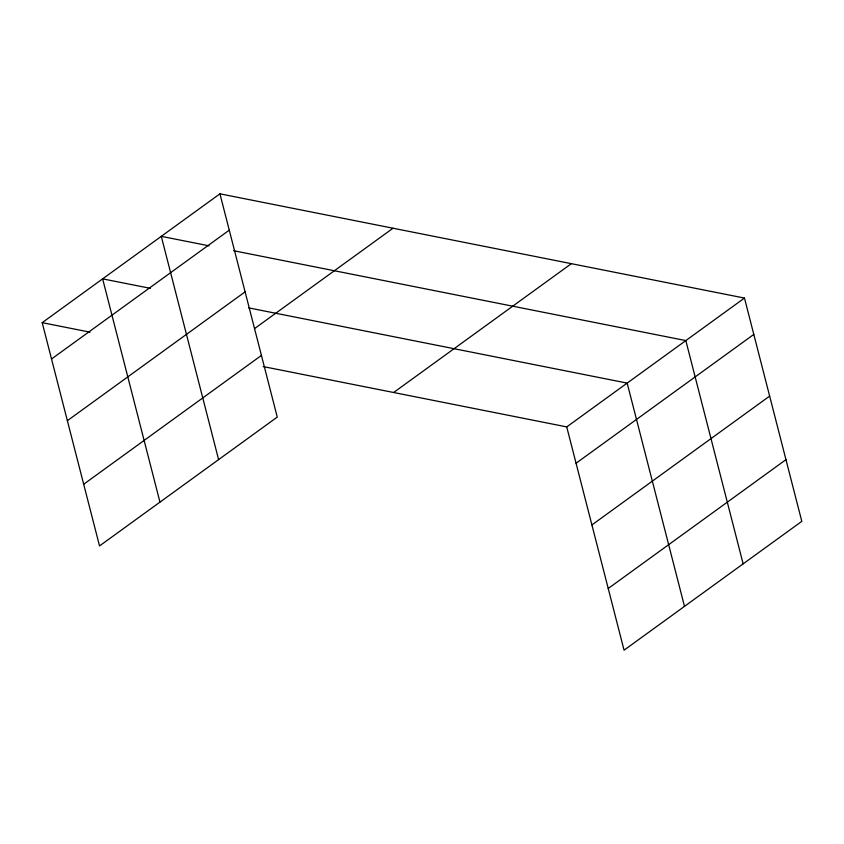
<?xml version="1.0" encoding="UTF-8"?>
<svg xmlns="http://www.w3.org/2000/svg" width="844" height="844" viewBox="0 0 844 844"><rect width="100%" height="100%" fill="white"/><g stroke="black" fill="none" stroke-linecap="round" stroke-linejoin="round"><path stroke-width="1.27" d="M219.936 193.825L277.265 417.094L99.529 545.931L42.2 322.661L219.936 193.825L744.471 298.069L801.8 521.339L624.064 650.175L566.735 426.906L263.117 366.56M51.526 358.995L229.273 230.159M67.372 420.681L245.108 291.855M254.519 328.622L393.04 228.228M83.683 484.245L261.429 355.408M393.642 392.502L571.377 263.666M566.735 426.906L744.471 298.069M576.062 463.24L753.808 334.414M591.908 524.936L769.644 396.1M608.218 588.49L785.964 459.653M209.08 245.836L161.288 236.341L218.607 459.611M233.619 250.721L685.824 340.586L743.142 563.855M150.422 288.353L102.63 278.858L159.959 502.127M248.6 307.86L627.166 383.102L684.495 606.372M42.2 322.661L89.991 332.156"/></g></svg>
